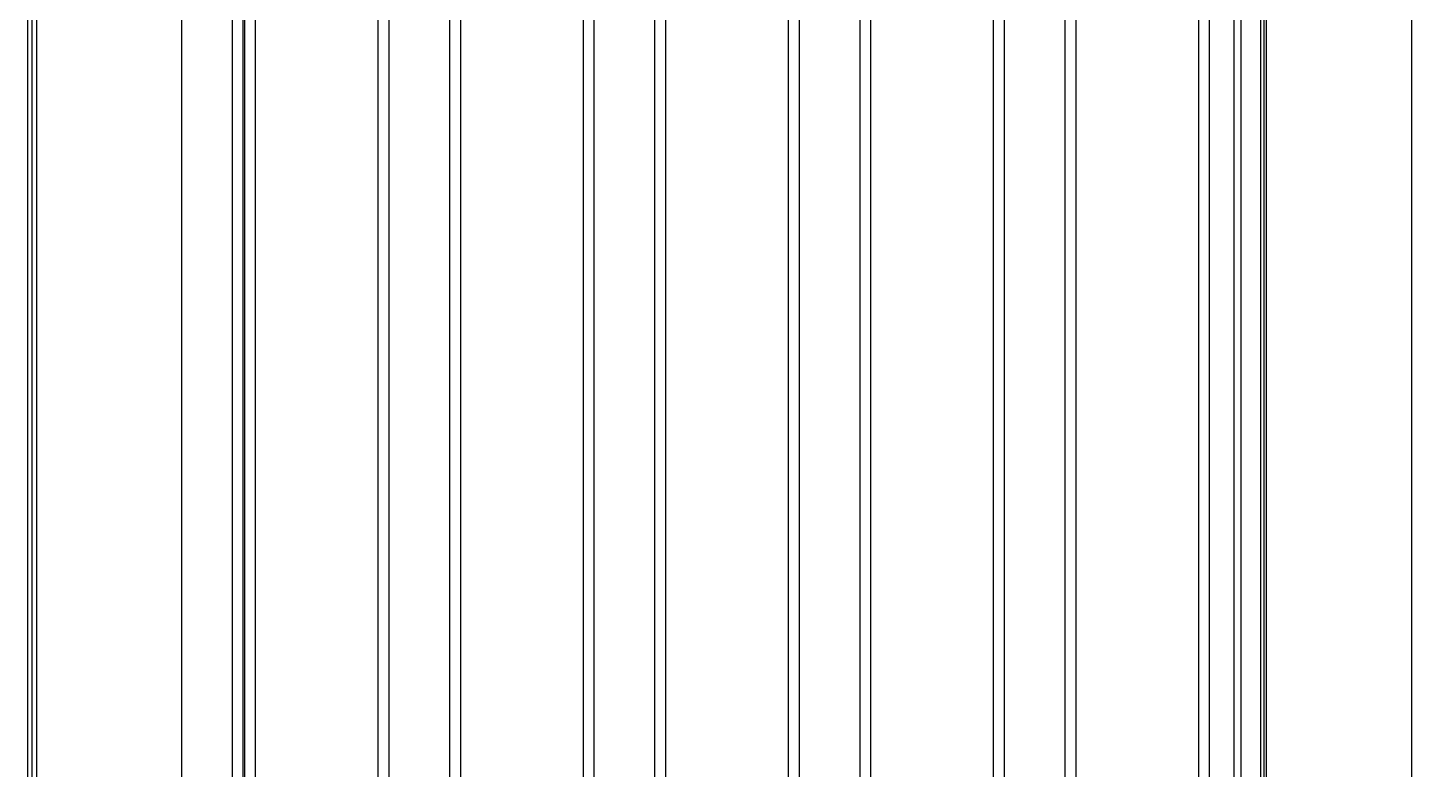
# Model space of a CAD drawing. Header units: millimetres. Extents: x -1283 to 2747, y -259 to 2557.
# Drawn here: x -409 to -26.6, y 1486.2 to 1691.1 of the extents above; entities that cross this region are included whole.
import ezdxf

# ---------------------------------------------------------------- set-up
doc = ezdxf.new("R2010")
doc.units = ezdxf.units.MM
doc.header["$MEASUREMENT"] = 0
doc.layers.add('Utwórz2D linie widoczne', color=7, linetype='Continuous', true_color=0x000000)

msp = doc.modelspace()

# ---------------------------------------------------------------- linework, layer by layer
at = {"layer": 'Utwórz2D linie widoczne'}
for p, q in [((-406.56, 2062.5), (-406.56, 1282.5)), ((-26.55, 2062.5), (-26.55, 1282.5)), ((-409.04, 1281.38), (-409.04, 2061.38)), ((-366.56, 2061.38), (-366.56, 1341.72)), ((-68.26, 2061.38), (-68.26, 1340.64)), ((-67.21, 1341.51), (-67.21, 2061.38)), ((-66.55, 1282.5), (-66.55, 2061.38)), ((-407.78, 1346.65), (-407.78, 2055.65)), ((-349.13, 2056.88), (-349.13, 1347.88)), ((-346.13, 2056.88), (-346.13, 1347.88)), ((-312.13, 1347.88), (-312.13, 2056.88)), ((-309.13, 1347.88), (-309.13, 2056.88)), ((-292.43, 2056.88), (-292.43, 1347.88)), ((-289.43, 2056.88), (-289.43, 1347.88)), ((-255.43, 1347.88), (-255.43, 2056.88)), ((-252.43, 1347.88), (-252.43, 2056.88)), ((-235.73, 2056.88), (-235.73, 1347.88)), ((-232.73, 2056.88), (-232.73, 1347.88)), ((-198.73, 1347.88), (-198.73, 2056.88)), ((-195.73, 1347.88), (-195.73, 2056.88)), ((-179.03, 2056.88), (-179.03, 1347.88)), ((-176.03, 2056.88), (-176.03, 1347.88)), ((-142.03, 1347.88), (-142.03, 2056.88)), ((-139.03, 1347.88), (-139.03, 2056.88)), ((-122.33, 2056.88), (-122.33, 1347.88)), ((-119.33, 2056.88), (-119.33, 1347.88)), ((-85.33, 1347.88), (-85.33, 2056.88)), ((-82.33, 1347.88), (-82.33, 2056.88)), ((-73.61, 1343.15), (-73.61, 2040.3)), ((-75.61, 2031.15), (-75.61, 1343.15)), ((-352.49, 1825.61), (-352.49, 1346.65)), ((-349.49, 1346.65), (-349.49, 1782.71))]:
    msp.add_line(p, q, dxfattribs=at)

doc.saveas('drawing.dxf')
